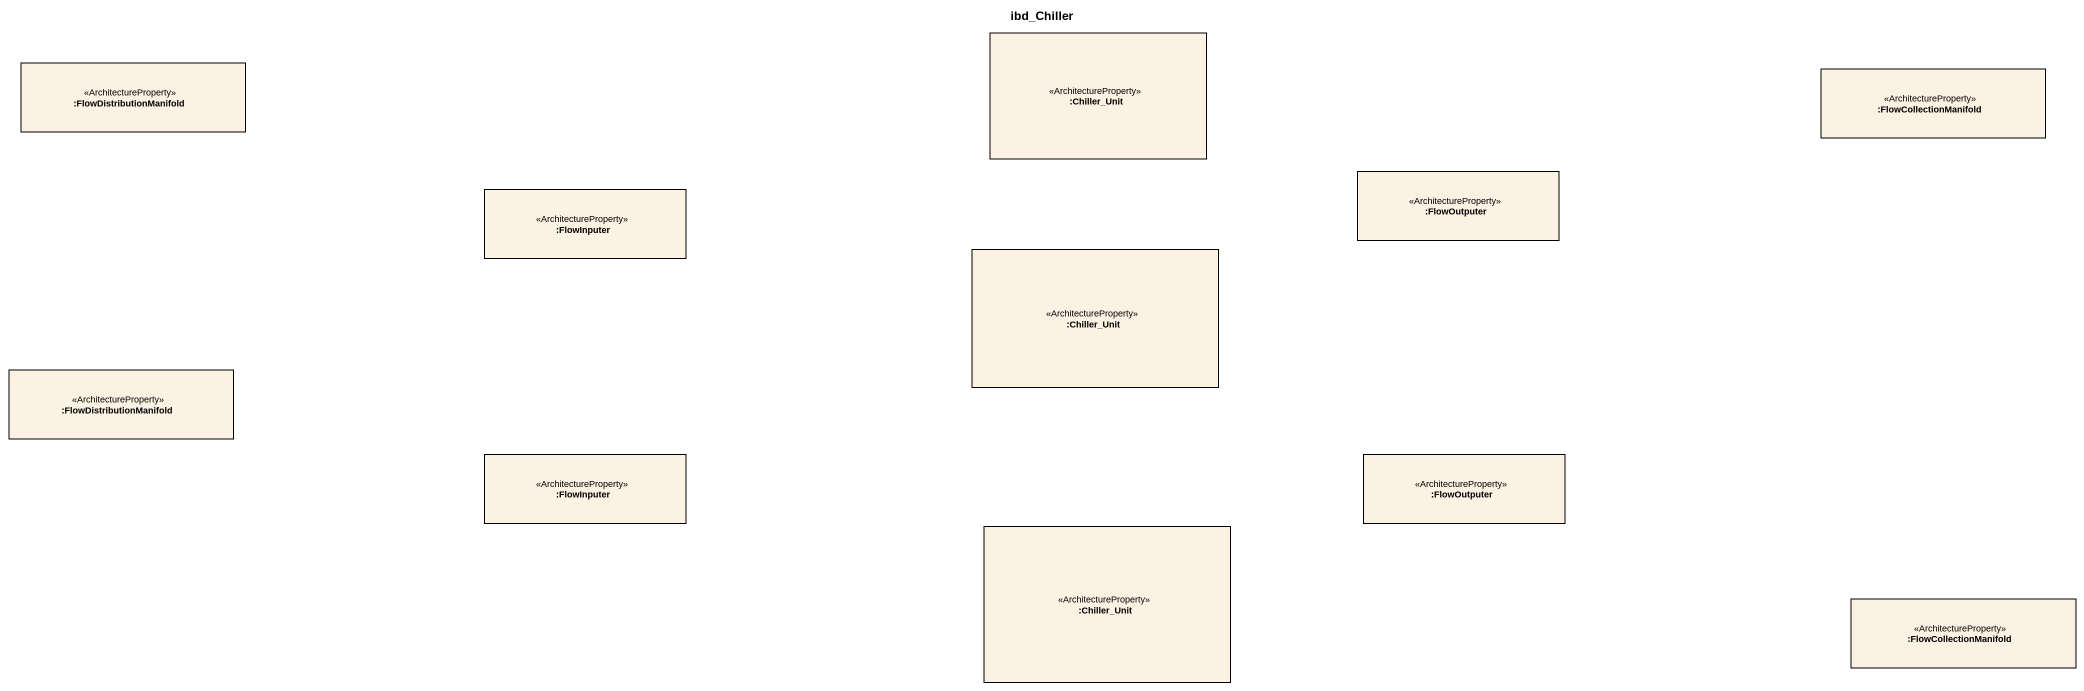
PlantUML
@startuml
title ibd_Chiller
rectangle ":Chiller_Unit" as Chiller_Unit <<ArchitectureProperty>>
rectangle ":FlowDistributionManifold" as FlowDistributionManifold <<ArchitectureProperty>>
rectangle ":FlowCollectionManifold" as FlowCollectionManifold <<ArchitectureProperty>>
rectangle ":FlowInputer" as FlowInputer <<ArchitectureProperty>>
rectangle ":FlowOutputer" as FlowOutputer <<ArchitectureProperty>>
rectangle ":Chiller_Unit" as Chiller_Unit_2 <<ArchitectureProperty>>
rectangle ":FlowDistributionManifold" as FlowDistributionManifold_2 <<ArchitectureProperty>>
rectangle ":FlowInputer" as FlowInputer_2 <<ArchitectureProperty>>
rectangle ":FlowOutputer" as FlowOutputer_2 <<ArchitectureProperty>>
rectangle ":Chiller_Unit" as Chiller_Unit_3 <<ArchitectureProperty>>
rectangle ":FlowCollectionManifold" as FlowCollectionManifold_2 <<ArchitectureProperty>>
@enduml
